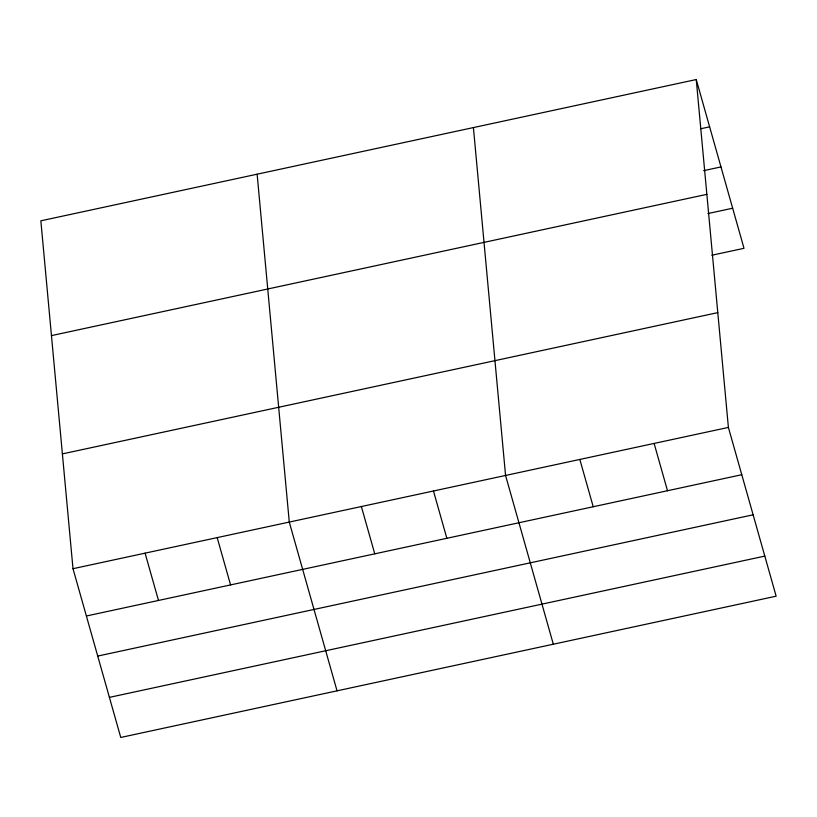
<?xml version="1.0" encoding="UTF-8"?>
<svg xmlns="http://www.w3.org/2000/svg" width="817" height="817" viewBox="0 0 817 817"><rect width="100%" height="100%" fill="white"/><g stroke="black" fill="none" stroke-linecap="round" stroke-linejoin="round"><path stroke-width="1.23" d="M696.247 79.545L40.85 220.815L72.999 568.693L120.753 737.455L776.15 596.185L728.396 427.424L696.247 79.545L744.001 248.307L711.821 255.241M700.966 128.708L709.636 126.839M703.641 170.661L720.972 166.923M51.461 335.613L706.858 194.344M707.9 213.554L732.665 208.223M62.388 453.895L717.786 312.625M72.999 568.693L728.396 427.424M86.377 615.998L741.775 474.718M97.723 656.071L753.121 514.802M109.407 697.371L764.804 556.101M654.121 443.437L667.499 490.731M579.835 459.45L593.224 506.744M553.313 644.215L505.56 475.453L473.411 127.575M433.47 490.997L446.848 538.291M361.369 506.54L374.758 553.834M337.033 690.835L289.279 522.073L257.13 174.195M217.179 537.617L230.568 584.911M145.089 553.16L158.478 600.454"/></g></svg>
